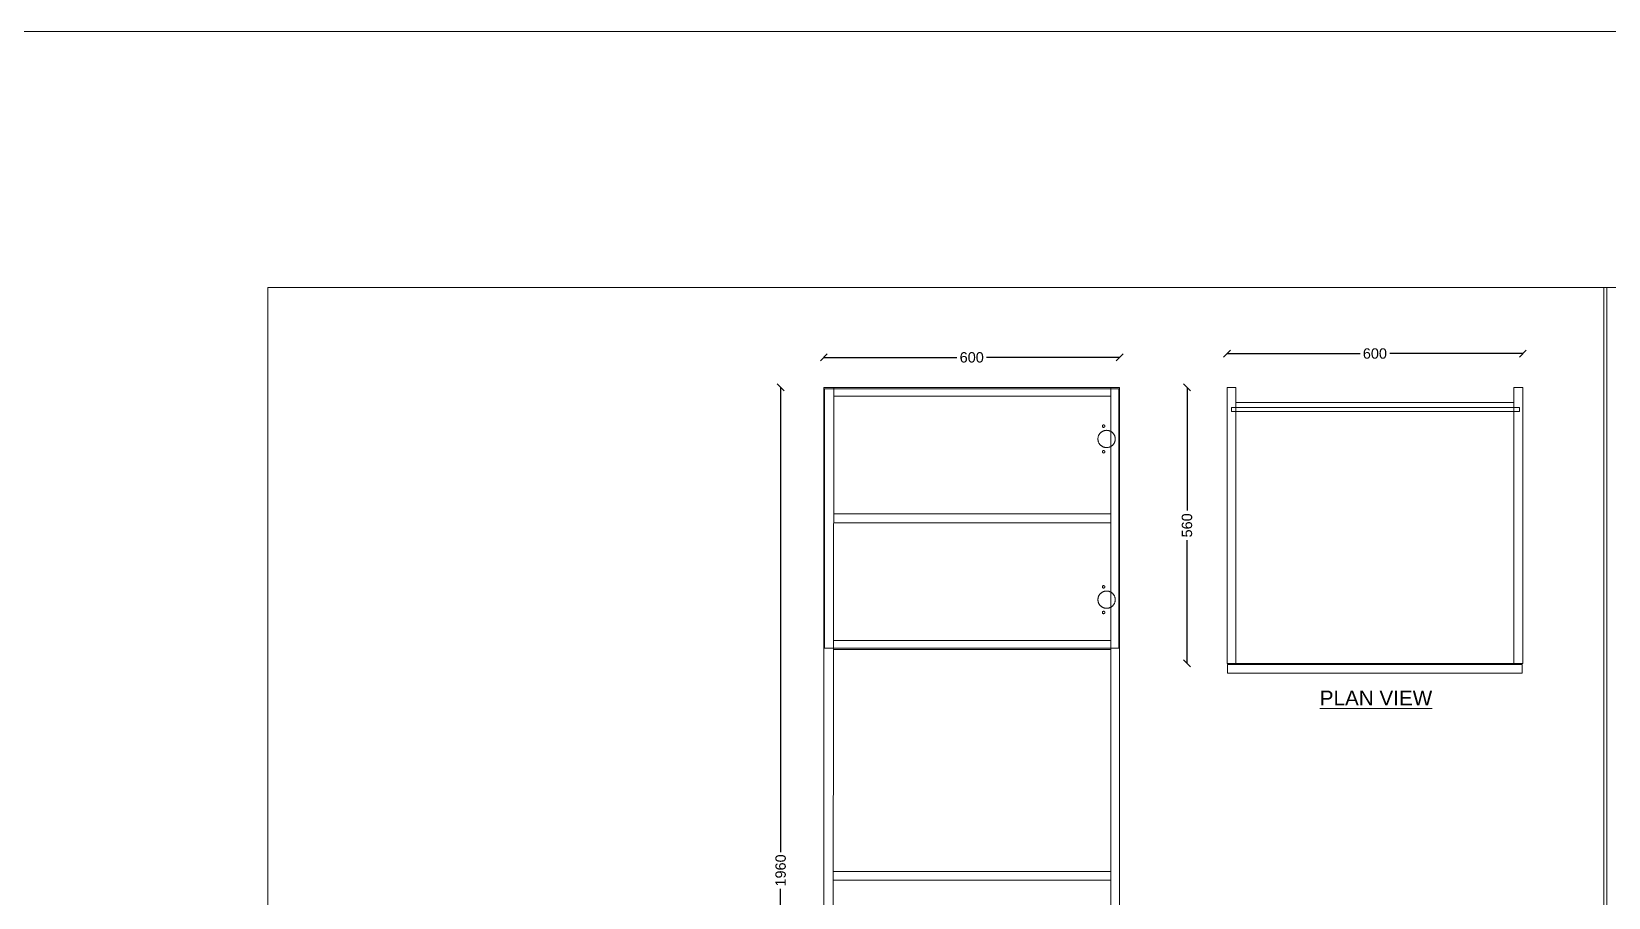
# Model space of a CAD drawing. Header units: millimetres. Extents: x 4065046 to 4134868, y -1476535 to -1460275.
# Drawn here: x 4074284 to 4077483, y -1462031 to -1460275 of the extents above; entities that cross this region are included whole.
import ezdxf

# ---------------------------------------------------------------- set-up
doc = ezdxf.new("R2010")
doc.units = ezdxf.units.MM
doc.header["$LTSCALE"] = 15
doc.header["$PDMODE"] = 35
doc.linetypes.add('HIDDEN', pattern=[9.525, 6.35, -3.175])
for name, color, linetype in [('BACK', 251, 'Continuous'), ('DEFAULT_2', 8, 'HIDDEN'), ('layout', 7, 'Continuous'), ('SIDE', 252, 'Continuous')]:
    doc.layers.add(name, color=color, linetype=linetype)
doc.styles.add('RAJ', font='', dxfattribs={"width": 0.8})
doc.styles.get("Standard").update_dxf_attribs({"font": 'arial.ttf'})
doc.styles.get('RAJ').set_extended_font_data('Bitstream Vera Serif')
doc.dimstyles.new('RAJ', dxfattribs={"dimscale": 7, "dimtxt": 2, "dimasz": 2, "dimexe": 1, "dimexo": 1, "dimgap": 1, "dimtad": 1, "dimdec": 1, "dimzin": 0, "dimdsep": 46, "dimtxsty": 'RAJ', "dimcen": 1, "dimclrd": 8, "dimclre": 8, "dimclrt": 8, "dimadec": 0, "dimazin": 0, "dimtfac": 1, "dimtdec": 1, "dimtofl": 0, "dimtmove": 0, "dimatfit": 3, "dimfxl": 1, "dimtolj": 1, "dimtzin": 0, "dimlwd": 9, "dimlwe": 9, "dimarcsym": 0})

# ---------------------------------------------------------------- blocks, each defined once
blk = doc.blocks.new('_Oblique')
at = {"color": 0, "linetype": 'ByBlock', "lineweight": -2}
blk.add_line((-0.5, -0.5), (0.5, 0.5), dxfattribs=at)
blk = doc.blocks.new('*D289')
at = {"color": 0, "lineweight": -2, "transparency": 16777216}
for p, q in [((4076628.3, -1460996.3), (4076628.3, -1461246.2)), ((4076628.3, -1461556.3), (4076628.3, -1461306.5))]:
    blk.add_line(p, q, dxfattribs=at)
at = {"layer": 'Defpoints', "color": 0, "linetype": 'ByBlock', "transparency": 16777216}
for p in [(4076709.4, -1460996.3), (4076628.3, -1461556.3), (4076709.4, -1461556.3)]:
    blk.add_point(p, dxfattribs=at)
at = {"color": 0, "linetype": 'ByBlock', "lineweight": -2, "transparency": 16777216, "xscale": 14, "yscale": 14, "zscale": 14}
for p, rotation in [((4076628.3, -1460996.3), 90), ((4076628.3, -1461556.3), 270)]:
    blk.add_blockref('_Oblique', p, dxfattribs=dict(at, rotation=rotation))
at = {"linetype": 'ByBlock', "lineweight": 20, "transparency": 16777216, "insert": (4076628.3, -1461276.3), "char_height": 21, "attachment_point": 5, "rotation": 90}
blk.add_mtext('\\A1;560', dxfattribs=at)
blk = doc.blocks.new('_None')
blk = doc.blocks.new('*D290')
at = {"color": 0, "lineweight": -2, "transparency": 16777216}
for p, q in [((4075804, -1460996.3), (4075804, -1461939)), ((4075804, -1462956.3), (4075804, -1462013.7))]:
    blk.add_line(p, q, dxfattribs=at)
at = {"layer": 'Defpoints', "color": 0, "linetype": 'ByBlock', "transparency": 16777216}
for p in [(4075891.6, -1460996.3), (4075804, -1462956.3), (4075891.6, -1462956.3)]:
    blk.add_point(p, dxfattribs=at)
at = {"color": 0, "linetype": 'ByBlock', "lineweight": -2, "transparency": 16777216, "xscale": 14, "yscale": 14, "zscale": 14}
for p, rotation in [((4075804, -1460996.3), 90), ((4075804, -1462956.3), 270)]:
    blk.add_blockref('_Oblique', p, dxfattribs=dict(at, rotation=rotation))
at = {"linetype": 'ByBlock', "lineweight": 20, "transparency": 16777216, "insert": (4075804, -1461976.3), "char_height": 21, "attachment_point": 5, "rotation": 90}
blk.add_mtext('\\A1;1960', dxfattribs=at)
blk = doc.blocks.new('*D291')
at = {"color": 0, "lineweight": -2, "transparency": 16777216}
for p, q in [((4076709.4, -1460927.8), (4076979.2, -1460927.8)), ((4077309.4, -1460927.8), (4077039.6, -1460927.8))]:
    blk.add_line(p, q, dxfattribs=at)
at = {"layer": 'Defpoints', "color": 0, "linetype": 'ByBlock', "transparency": 16777216}
for p in [(4077309.4, -1460927.8), (4076709.4, -1460996.3), (4077309.4, -1460996.3)]:
    blk.add_point(p, dxfattribs=at)
at = {"color": 0, "linetype": 'ByBlock', "lineweight": -2, "transparency": 16777216, "xscale": 14, "yscale": 14, "zscale": 14, "rotation": 180}
blk.add_blockref('_Oblique', (4076709.4, -1460927.8), dxfattribs=at)
at = {"color": 0, "linetype": 'ByBlock', "lineweight": -2, "transparency": 16777216, "xscale": 14, "yscale": 14, "zscale": 14}
blk.add_blockref('_Oblique', (4077309.4, -1460927.8), dxfattribs=at)
at = {"linetype": 'ByBlock', "lineweight": 20, "transparency": 16777216, "insert": (4077009.4, -1460927.8), "char_height": 21, "attachment_point": 5}
blk.add_mtext('\\A1;600', dxfattribs=at)
blk = doc.blocks.new('*D292')
at = {"color": 0, "lineweight": -2, "transparency": 16777216}
for p, q in [((4075891.6, -1460935.6), (4076161.4, -1460935.6)), ((4076491.6, -1460935.6), (4076221.8, -1460935.6))]:
    blk.add_line(p, q, dxfattribs=at)
at = {"layer": 'Defpoints', "color": 0, "linetype": 'ByBlock', "transparency": 16777216}
for p in [(4076491.6, -1460935.6), (4075891.6, -1460996.3), (4076491.6, -1460996.3)]:
    blk.add_point(p, dxfattribs=at)
at = {"color": 0, "linetype": 'ByBlock', "lineweight": -2, "transparency": 16777216, "xscale": 14, "yscale": 14, "zscale": 14, "rotation": 180}
blk.add_blockref('_Oblique', (4075891.6, -1460935.6), dxfattribs=at)
at = {"color": 0, "linetype": 'ByBlock', "lineweight": -2, "transparency": 16777216, "xscale": 14, "yscale": 14, "zscale": 14}
blk.add_blockref('_Oblique', (4076491.6, -1460935.6), dxfattribs=at)
at = {"linetype": 'ByBlock', "lineweight": 20, "transparency": 16777216, "insert": (4076191.6, -1460935.6), "char_height": 21, "attachment_point": 5}
blk.add_mtext('\\A1;600', dxfattribs=at)

msp = doc.modelspace()

# ---------------------------------------------------------------- linework, layer by layer
at = {"lineweight": 20}
for p, q in [((4076727.4, -1460997.3), (4076727.4, -1461012.3)), ((4077291.4, -1461012.3), (4077291.4, -1460997.3))]:
    msp.add_line(p, q, dxfattribs=at)
at = {"lineweight": 20, "ltscale": 0.25}
msp.add_lwpolyline([(4065045.8, -1460274.6), (4134868, -1460274.6), (4134868, -1476535.2), (4065045.8, -1476535.2)], close=True, dxfattribs=at)
at = {"lineweight": 20}
for points in [[(4074763.7, -1460794.1), (4078150.3, -1460794.1), (4078150.3, -1463228.1), (4074763.7, -1463228.1)], [(4075891.6, -1460996.3), (4076491.6, -1460996.3), (4076491.6, -1462956.3), (4075891.6, -1462956.3)], [(4076709.4, -1460996.3), (4076727.4, -1460996.3), (4076727.4, -1461556.3), (4076709.4, -1461556.3)], [(4077309.4, -1460996.3), (4077291.4, -1460996.3), (4077291.4, -1461556.3), (4077309.4, -1461556.3)], [(4077291.4, -1461556.3), (4076727.4, -1461556.3), (4076727.4, -1461027.3), (4077291.4, -1461027.3)]]:
    msp.add_lwpolyline(points, close=True, dxfattribs=at)
at = {"color": 6, "lineweight": 20}
for points in [[(4075893.1, -1460999.3), (4076490.1, -1460999.3), (4076490.1, -1461525.3), (4075893.1, -1461525.3)], [(4077308.4, -1461558.3), (4076710.4, -1461558.3), (4076710.4, -1461576.3), (4077308.4, -1461576.3)]]:
    msp.add_lwpolyline(points, close=True, dxfattribs=at)
at = {"layer": 'BACK', "color": 8, "linetype": 'HIDDEN', "lineweight": 20, "ltscale": 50}
for p, q in [((4076473.7, -1461253.1), (4075911.3, -1461253.1)), ((4075911.3, -1461271.1), (4076473.7, -1461271.1)), ((4075911.2, -1461399.1), (4075911.2, -1461417.1)), ((4076473.6, -1461417.1), (4076473.6, -1461399.1))]:
    msp.add_line(p, q, dxfattribs=at)
for points in [[(4075911.6, -1460996.3), (4076473.6, -1460996.3), (4076473.6, -1461014.3), (4075911.6, -1461013.9)], [(4075910.9, -1461528), (4076473.6, -1461528), (4076473.6, -1461510), (4075910.9, -1461510)], [(4075910.3, -1461978.2), (4076473.6, -1461978.2), (4076473.6, -1461996.2), (4075910.3, -1461996.2)]]:
    msp.add_lwpolyline(points, close=True, dxfattribs=at)
at = {"layer": 'DEFAULT_2', "color": 8, "linetype": 'HIDDEN', "lineweight": 20, "ltscale": 40}
for p, q in [((4075891.6, -1460996.3), (4075909.6, -1460996.3)), ((4075891.6, -1462956.3), (4075891.6, -1460996.3)), ((4075911.6, -1460996.3), (4075909.6, -1462956.3))]:
    msp.add_line(p, q, dxfattribs=at)
msp.add_lwpolyline([(4076491.6, -1460996.3), (4076473.6, -1460996.3), (4076473.6, -1462956.3), (4076491.6, -1462956.3)], close=True, dxfattribs=at)
at = {"layer": 'DEFAULT_2', "linetype": 'HIDDEN', "lineweight": 20, "ltscale": 40}
for centre, radius in [((4076465.1, -1461101), 17.5), ((4076459.1, -1461075), 2.5), ((4076459.1, -1461127), 2.5), ((4076465.1, -1461427), 17.5), ((4076459.1, -1461401), 2.5), ((4076459.1, -1461453), 2.5)]:
    msp.add_circle(centre, radius, dxfattribs=at)
at = {"layer": 'layout', "color": 84, "lineweight": 20}
for p, q in [((4077473.7, -1463228.1), (4077473.7, -1460794.1)), ((4077480.1, -1463228.1), (4077480.1, -1460794.1))]:
    msp.add_line(p, q, dxfattribs=at)
at = {"layer": 'SIDE', "linetype": 'HIDDEN', "lineweight": 20, "ltscale": 70}
msp.add_lwpolyline([(4077302.4, -1461037.3), (4076718.4, -1461037.3), (4076718.4, -1461045.3), (4077302.4, -1461045.3)], close=True, dxfattribs=at)

# ---------------------------------------------------------------- texts
at = {"lineweight": 20, "insert": (4076897.5, -1461611.5), "char_height": 30, "width": 422.43, "attachment_point": 1}
msp.add_mtext('{\\LPLAN VIEW}', dxfattribs=at)

# ---------------------------------------------------------------- dimensions: what is measured, and where the dimension line sits
at = {"linetype": 'ByBlock', "lineweight": 20}
for base, p1, p2, picture, middle in [((4076491.6, -1460935.6), (4075891.6, -1460996.3), (4076491.6, -1460996.3), '*D292', (4076191.6, -1460935.6)), ((4077309.4, -1460927.8), (4076709.4, -1460996.3), (4077309.4, -1460996.3), '*D291', (4077009.4, -1460927.8))]:
    dim = msp.add_linear_dim(base=base, p1=p1, p2=p2, dimstyle='RAJ', override={"dimtxt": 3, "dimtad": 0, "dimdec": 0, "dimtxsty": 'Standard', "dimblk": 'Oblique', "dimcen": 0, "dimse1": 1, "dimse2": 1, "dimclrd": 0, "dimclre": 0, "dimclrt": 256, "dimtdec": 0, "dimtmove": 2, "dimldrblk": 'None', "dimfxl": 0.5, "dimlwd": 65534, "dimlwe": 65534, "dimarcsym": 2}, dxfattribs=at)
    dim.commit()
    dim.dimension.update_dxf_attribs({"geometry": picture, "text_midpoint": middle})
for base, p1, p2, picture, middle in [((4075804, -1462956.3), (4075891.6, -1460996.3), (4075891.6, -1462956.3), '*D290', (4075804, -1461976.3)), ((4076628.3, -1461556.3), (4076709.4, -1460996.3), (4076709.4, -1461556.3), '*D289', (4076628.3, -1461276.3))]:
    dim = msp.add_linear_dim(base=base, p1=p1, p2=p2, angle=90, dimstyle='RAJ', override={"dimtxt": 3, "dimtad": 0, "dimdec": 0, "dimtxsty": 'Standard', "dimblk": 'Oblique', "dimcen": 0, "dimse1": 1, "dimse2": 1, "dimclrd": 0, "dimclre": 0, "dimclrt": 256, "dimtdec": 0, "dimtmove": 2, "dimldrblk": 'None', "dimfxl": 0.5, "dimlwd": 65534, "dimlwe": 65534, "dimarcsym": 2}, dxfattribs=at)
    dim.commit()
    dim.dimension.update_dxf_attribs({"geometry": picture, "text_midpoint": middle})

doc.saveas('drawing.dxf')
